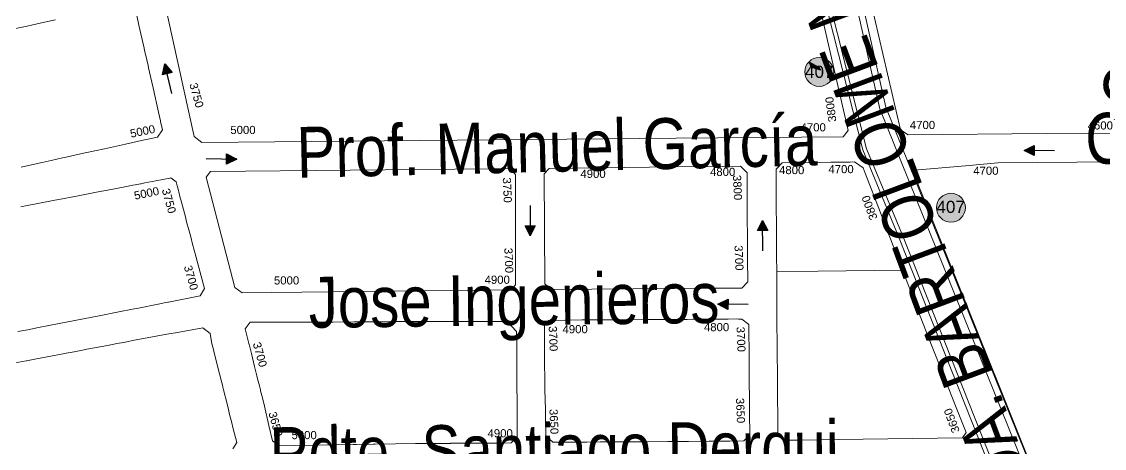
# Model space of a CAD drawing. Header units: millimetres. Extents: x 11558 to 23675, y 49449 to 61482.
# Drawn here: x 16092 to 16625, y 57521 to 57731 of the extents above; entities that cross this region are included whole.
import ezdxf

# ---------------------------------------------------------------- set-up
doc = ezdxf.new("R2010")
doc.units = ezdxf.units.MM
for name, color, linetype in [('0. plano base - nombres calles', 22, 'Continuous'), ('0. Plano Base - PLANO', 254, 'Continuous'), ('0. Plano base - sentido calles', 253, 'Continuous'), ('7. puesta en valor CC la lucila', 212, 'Continuous'), ('numeración', 7, 'Continuous')]:
    doc.layers.add(name, color=color, linetype=linetype)
for name, color, linetype, true_color in [('Linea 314 IDA', 7, 'Continuous', 0x141414), ('Linea 314 REGRESO', 7, 'Continuous', 0xe00000), ('Linea 407 IDA', 7, 'Continuous', 0xd10000), ('Linea 407 REGRESO', 7, 'Continuous', 0x0034d1)]:
    doc.layers.add(name, color=color, linetype=linetype, true_color=true_color)
doc.layers.get('7. puesta en valor CC la lucila').off()
doc.styles.get("Standard").update_dxf_attribs({"font": 'arial.ttf'})

# ---------------------------------------------------------------- blocks, each defined once
blk = doc.blocks.new('MANZANAS')
at = {"layer": '0. Plano Base - PLANO', "color": 0, "linetype": 'Continuous', "lineweight": 5}
for points in [[(5635295.37, 6179982.3), (5635235.18, 6179950.3), (5635230.77, 6179950.79), (5635150.99, 6180044.12), (5635151.35, 6180047.69), (5635159.22, 6180051.83), (5635179.49, 6180062.49), (5635225.87, 6180086.88), (5635237.01, 6180092.84), (5635267.5, 6180109.14), (5635283.47, 6180117.91), (5635284.46, 6180116.03), (5635300.04, 6180086.35), (5635320.35, 6180047.68), (5635340.1, 6180010.06), (5635341.75, 6180006.92), (5635326.11, 6179998.62)], [(5635134.71, 6179896.25), (5634928.47, 6179786.8), (5634923.76, 6179787.57), (5634847.56, 6179878.88), (5634847.99, 6179882.49), (5635016.34, 6179974.56), (5635025.12, 6179979.35), (5635033.89, 6179984.15), (5635123.82, 6180033.33), (5635128.1, 6180032.55), (5635208.04, 6179938.73), (5635207.27, 6179934.76)], [(5635185.26, 6179905.46), (5635186.51, 6179909.53), (5635202.6, 6179918.16), (5635207.59, 6179920.83), (5635216.03, 6179925.36), (5635217.88, 6179926.35), (5635223.09, 6179925.74), (5635225.16, 6179923.91), (5635240.47, 6179910.36), (5635245.39, 6179906.02), (5635251.07, 6179900.99), (5635262.72, 6179890.69), (5635263.38, 6179890.1), (5635226.73, 6179870.47), (5635208.79, 6179860.85), (5635205.26, 6179867.53), (5635201.77, 6179874.15), (5635198.4, 6179880.55), (5635193.56, 6179889.73), (5635192.41, 6179891.91), (5635189.56, 6179897.32), (5635186.79, 6179902.56)], [(5635168.01, 6179830.26), (5635114.13, 6179801.73), (5635110.26, 6179802.9), (5635085, 6179850.74), (5635085.95, 6179854.23), (5635140.5, 6179883.37), (5635169.13, 6179898.66), (5635173.47, 6179897.31), (5635178.66, 6179887.45), (5635193.33, 6179859.6), (5635198.49, 6179849.8), (5635197.24, 6179845.74), (5635191.56, 6179842.73), (5635190.39, 6179842.11), (5635184.07, 6179838.77)], [(5635208.79, 6179860.85), (5635226.73, 6179870.47), (5635263.38, 6179890.1), (5635269.46, 6179884.72), (5635275.65, 6179879.25), (5635281.63, 6179873.96), (5635293.79, 6179863.38), (5635306.25, 6179852.57), (5635318, 6179842.38), (5635328.03, 6179833.68), (5635327.61, 6179830.43), (5635273.71, 6179801.55), (5635265.38, 6179797.09), (5635256.65, 6179792.42), (5635250.38, 6179789.06), (5635246.18, 6179790.19), (5635233.56, 6179813.99), (5635219.46, 6179840.6), (5635215.78, 6179847.59), (5635212.35, 6179854.08)], [(5635096.48, 6179792.4), (5634980.1, 6179730.28), (5634975.77, 6179731.01), (5634938.16, 6179772.63), (5634938.85, 6179776.03), (5635060.15, 6179840.62), (5635068.08, 6179844.84), (5635068.76, 6179845.21), (5635072.73, 6179844.01), (5635097.37, 6179796.36), (5635097.67, 6179795.78), (5635096.55, 6179792.59)], [(5635154.84, 6179738.3), (5635149.68, 6179735.6), (5635145.22, 6179736.79), (5635140.04, 6179746.34), (5635139.93, 6179746.55), (5635138.56, 6179749.06), (5635137.22, 6179751.52), (5635133.84, 6179757.74), (5635132.36, 6179760.46), (5635127.62, 6179769.09), (5635125.29, 6179773.54), (5635122.89, 6179778.19), (5635119.53, 6179784.71), (5635120.35, 6179787.84), (5635122.25, 6179788.87), (5635123.44, 6179789.5), (5635127.35, 6179791.61), (5635127.49, 6179791.69), (5635134.71, 6179795.58), (5635135.01, 6179795.74), (5635136.25, 6179796.39), (5635145.11, 6179801.07), (5635154.06, 6179805.78), (5635162.99, 6179810.49), (5635171.87, 6179815.17), (5635180.57, 6179819.76), (5635182.93, 6179821.01), (5635189.28, 6179824.35), (5635193.02, 6179826.32), (5635198.39, 6179829.15), (5635202.08, 6179831.13), (5635202.85, 6179831.51), (5635204.23, 6179832.23), (5635204.37, 6179832.31), (5635208.59, 6179831.45), (5635209.81, 6179829.19), (5635210.25, 6179828.38), (5635211.92, 6179825.28), (5635213.32, 6179822.62), (5635216.58, 6179816.45), (5635217.93, 6179813.91), (5635219.26, 6179811.39), (5635221.36, 6179807.42), (5635226.03, 6179798.59), (5635228.94, 6179793.08), (5635234, 6179783.51), (5635232.88, 6179779.85), (5635232.76, 6179779.48), (5635226.76, 6179776.3), (5635223.74, 6179774.71), (5635219.64, 6179772.54), (5635217.81, 6179771.57), (5635208.72, 6179766.77), (5635199.81, 6179762.07), (5635191.07, 6179757.44), (5635188.44, 6179756.06), (5635182.47, 6179752.9), (5635173.35, 6179748.08), (5635170.24, 6179746.44), (5635164.45, 6179743.38), (5635155.59, 6179738.69)], [(5635037.53, 6179675.5), (5635031.05, 6179671.98), (5635027.01, 6179672.62), (5635021.92, 6179678.52), (5635015.5, 6179685.97), (5635012.75, 6179689.09), (5635010.39, 6179691.78), (5635010.09, 6179692.12), (5635008.76, 6179693.63), (5635006.38, 6179696.34), (5635005.35, 6179697.5), (5635002.29, 6179700.99), (5634997.95, 6179705.92), (5634995.67, 6179708.5), (5634994.6, 6179709.72), (5634989.63, 6179715.38), (5634990.24, 6179719.24), (5634999.22, 6179723.92), (5635002.49, 6179725.62), (5635005.96, 6179727.43), (5635014.93, 6179732.2), (5635017.96, 6179733.67), (5635026.58, 6179738.2), (5635035.55, 6179742.96), (5635044.67, 6179747.78), (5635053.29, 6179752.35), (5635061.99, 6179756.96), (5635070.74, 6179761.54), (5635076.47, 6179764.53), (5635079.61, 6179766.16), (5635084.78, 6179768.86), (5635088.48, 6179770.79), (5635090.32, 6179771.75), (5635093.26, 6179773.28), (5635097.34, 6179775.41), (5635101.11, 6179777.37), (5635102.28, 6179777.98), (5635108.75, 6179775.79), (5635109.32, 6179774.71), (5635112.14, 6179769.36), (5635115.66, 6179762.71), (5635118.42, 6179757.46), (5635120.32, 6179753.86), (5635121.01, 6179752.56), (5635125.04, 6179744.91), (5635132.88, 6179730.07), (5635131.64, 6179725.88), (5635125.46, 6179722.61), (5635125.36, 6179722.56), (5635124.05, 6179721.87), (5635122.52, 6179721.06), (5635120.64, 6179720.07), (5635116.6, 6179717.93), (5635114.77, 6179716.97), (5635107.85, 6179713.31), (5635105.44, 6179712.04), (5635105.21, 6179711.91), (5635098.85, 6179708.56), (5635089.95, 6179703.85), (5635081.37, 6179699.32), (5635072.44, 6179694.48), (5635071.7, 6179694.07), (5635064.46, 6179690.14), (5635063.74, 6179689.75), (5635062.93, 6179689.31), (5635055.64, 6179685.35), (5635054.84, 6179684.91), (5635051.92, 6179683.33), (5635046.38, 6179680.31)]]:
    blk.add_lwpolyline(points, close=True, dxfattribs=at)
for points in [[(5635435.34, 6179808.27), (5635412.67, 6179796.72), (5635406.27, 6179797.59), (5635403.84, 6179799.68), (5635400.47, 6179802.57), (5635332.45, 6179860.91), (5635245.11, 6179935.79), (5635246.06, 6179936.37), (5635267.33, 6179949.92), (5635280.68, 6179958.42), (5635332.17, 6179985.76)], [(5634821.29, 6179794.17), (5634825.79, 6179797.94), (5634829.14, 6179800.76), (5634832.52, 6179803.59), (5634836.7, 6179807.1)], [(5634871.21, 6179827.44), (5634874.41, 6179823.66), (5634881.84, 6179814.85), (5634882.6, 6179813.94), (5634883.79, 6179812.54), (5634887.5, 6179808.14), (5634888.27, 6179807.23), (5634891.12, 6179803.86), (5634894.79, 6179799.5), (5634897.27, 6179796.56), (5634900.73, 6179792.47), (5634902.72, 6179790.11), (5634905.5, 6179786.81), (5634905.66, 6179786.63), (5634908.44, 6179783.33), (5634907.9, 6179779.1), (5634904.81, 6179776.52), (5634903.66, 6179775.57), (5634902.84, 6179774.89), (5634895.48, 6179768.75), (5634887.39, 6179762.01), (5634879.83, 6179755.71), (5634876.95, 6179753.3), (5634872.04, 6179749.21), (5634871.03, 6179748.37), (5634866.64, 6179744.7), (5634864.31, 6179742.76), (5634863.18, 6179741.82), (5634856.74, 6179736.45), (5634855.03, 6179735.02)], [(5634864, 6179717.68), (5634866.4, 6179719.58), (5634869.98, 6179722.4), (5634877.37, 6179728.24), (5634878.85, 6179729.41), (5634885.84, 6179734.93), (5634893.65, 6179741.1), (5634901.58, 6179747.36), (5634906.12, 6179750.94), (5634907.97, 6179752.4), (5634908.97, 6179753.2), (5634910.98, 6179754.78), (5634911.29, 6179755.03), (5634912.7, 6179756.14), (5634917.07, 6179759.6), (5634922.56, 6179763.93), (5634922.94, 6179764.23), (5634926.1, 6179763.78), (5634927.48, 6179762.26), (5634927.78, 6179761.93), (5634929.04, 6179760.55), (5634929.5, 6179760.04), (5634931.14, 6179758.24), (5634933.04, 6179756.14), (5634935.61, 6179753.32), (5634938.15, 6179750.53), (5634939.79, 6179748.72), (5634942.51, 6179745.72), (5634944.98, 6179743.01), (5634947.47, 6179740.27), (5634951.52, 6179735.81), (5634958.37, 6179728.28), (5634962.66, 6179723.57), (5634962.47, 6179719.43), (5634950.04, 6179709.52), (5634949.82, 6179709.34), (5634949.04, 6179708.72), (5634946.08, 6179706.36), (5634938.27, 6179700.14), (5634935.92, 6179698.26), (5634930.63, 6179694.06), (5634922.81, 6179687.83), (5634907.18, 6179675.38), (5634899.05, 6179668.9), (5634894.84, 6179665.55), (5634891.01, 6179662.5)], [(5634895.47, 6179647.18), (5634901.14, 6179651.6), (5634901.33, 6179651.75), (5634904.58, 6179654.28), (5634904.63, 6179654.32), (5634909.42, 6179658.07), (5634916.39, 6179663.56), (5634916.99, 6179664.04), (5634920.1, 6179666.48), (5634924.06, 6179669.6), (5634925.09, 6179670.42), (5634933.24, 6179676.84), (5634935.21, 6179678.38), (5634936.88, 6179679.7), (5634938.69, 6179681.13), (5634940.88, 6179682.86), (5634943.02, 6179684.54), (5634946.67, 6179687.42), (5634948.86, 6179689.14), (5634956.67, 6179695.14), (5634960.92, 6179698.4), (5634967.3, 6179703.28), (5634970.86, 6179706.02), (5634975.34, 6179705.22), (5634978.49, 6179701.25), (5634979.94, 6179699.61), (5634982.04, 6179697.25), (5634984.09, 6179694.93), (5634986.46, 6179692.25), (5634992.9, 6179684.97), (5634993.04, 6179684.82), (5634993.93, 6179683.81), (5634998.65, 6179678.49), (5635000.6, 6179676.28), (5635002.22, 6179674.46), (5635004.56, 6179671.81), (5635007.13, 6179668.91), (5635011.67, 6179663.78), (5635011.48, 6179660.09)]]:
    blk.add_lwpolyline(points, dxfattribs=at)
blk = doc.blocks.new('407 ida')
at = {"layer": 'Linea 407 IDA', "lineweight": 211, "true_color": 0xededed}
h = blk.add_hatch(color=7, dxfattribs=at)
h.dxf.hatch_style = 1
edge = h.paths.add_edge_path()
edge.add_arc((0, 0), 7.11, 0, 360)
at = {"layer": 'Linea 407 IDA', "lineweight": 9}
blk.add_circle((0, 0), 7.11, dxfattribs=at)
at = {"layer": 'Linea 407 IDA', "lineweight": 15, "insert": (-7.14, 3.41), "char_height": 6, "attachment_point": 1}
blk.add_mtext_dynamic_manual_height_columns('407', width=16.4579, gutter_width=12.5, heights=[0], dxfattribs=at)
blk = doc.blocks.new('407 vuelta')
at = {"layer": 'Linea 407 REGRESO', "lineweight": 211, "true_color": 0xededed}
h = blk.add_hatch(color=7, dxfattribs=at)
h.dxf.hatch_style = 1
edge = h.paths.add_edge_path()
edge.add_arc((0, 0), 7.11, 0, 360)
at = {"layer": 'Linea 407 REGRESO', "lineweight": 15}
blk.add_circle((0, 0), 7.11, dxfattribs=at)
at = {"layer": 'Linea 407 REGRESO', "lineweight": 15, "insert": (-6.97, 3.06), "char_height": 6, "attachment_point": 1}
blk.add_mtext_dynamic_manual_height_columns('407', width=16.4579, gutter_width=12.5, heights=[0], dxfattribs=at)

msp = doc.modelspace()

# ---------------------------------------------------------------- hatches: boundary and pattern name
at = {"layer": '0. Plano base - sentido calles', "linetype": 'Continuous', "lineweight": 25, "ltscale": 2, "true_color": 0x1a1a1a}
h = msp.add_hatch(color=250, dxfattribs=at)
h.dxf.hatch_style = 1
h.paths.add_polyline_path([(16162.95, 57710.45), (16161.67, 57705.01), (16164.1, 57705.59)])
h.paths.add_polyline_path([(16162.95, 57710.45), (16164.1, 57705.59), (16166.54, 57706.17)])
h = msp.add_hatch(color=250, dxfattribs=at)
h.dxf.hatch_style = 1
h.paths.add_polyline_path([(16198.28, 57663.64), (16193.31, 57666.2), (16193.28, 57663.7)])
h.paths.add_polyline_path([(16198.28, 57663.64), (16193.28, 57663.7), (16193.24, 57661.2)])
h = msp.add_hatch(color=250, dxfattribs=at)
h.dxf.hatch_style = 1
h.paths.add_polyline_path([(16585.8, 57667.87), (16590.78, 57665.32), (16590.8, 57667.82)])
h.paths.add_polyline_path([(16585.8, 57667.87), (16590.8, 57667.82), (16590.82, 57670.32)])
h = msp.add_hatch(color=250, dxfattribs=at)
h.dxf.hatch_style = 1
h.paths.add_polyline_path([(16342.79, 57625.83), (16345.24, 57630.86), (16342.74, 57630.83)])
h.paths.add_polyline_path([(16342.79, 57625.83), (16342.74, 57630.83), (16340.24, 57630.8)])
h = msp.add_hatch(color=250, dxfattribs=at)
h.dxf.hatch_style = 1
h.paths.add_polyline_path([(16457.12, 57633.47), (16454.68, 57628.44), (16457.18, 57628.47)])
h.paths.add_polyline_path([(16457.12, 57633.47), (16457.18, 57628.47), (16459.68, 57628.5)])
h = msp.add_hatch(color=250, dxfattribs=at)
h.dxf.hatch_style = 1
h.paths.add_polyline_path([(16435.07, 57592.28), (16440.04, 57589.72), (16440.07, 57592.22)])
h.paths.add_polyline_path([(16435.07, 57592.28), (16440.07, 57592.22), (16440.11, 57594.72)])

# ---------------------------------------------------------------- linework, layer by layer
at = {"layer": '0. Plano base - sentido calles', "color": 250, "linetype": 'Continuous', "lineweight": 25, "ltscale": 2, "true_color": 0x1a1a1a}
for points in [[(16166.42, 57695.86), (16162.95, 57710.45), (16166.54, 57706.17), (16161.67, 57705.01), (16162.95, 57710.45)], [(16183.28, 57663.83), (16198.28, 57663.64), (16193.24, 57661.2), (16193.31, 57666.2), (16198.28, 57663.64)], [(16600.8, 57667.73), (16585.8, 57667.87), (16590.82, 57670.32), (16590.78, 57665.32), (16585.8, 57667.87)], [(16342.63, 57640.83), (16342.79, 57625.83), (16340.24, 57630.8), (16345.24, 57630.86), (16342.79, 57625.83)], [(16457.29, 57618.47), (16457.12, 57633.47), (16459.68, 57628.5), (16454.68, 57628.44), (16457.12, 57633.47)], [(16450.07, 57592.09), (16435.07, 57592.28), (16440.11, 57594.72), (16440.04, 57589.72), (16435.07, 57592.28)]]:
    msp.add_lwpolyline(points, dxfattribs=at)
at = {"layer": 'Linea 314 IDA', "lineweight": 15}
msp.add_lwpolyline([(16636.62, 57213.81), (16606.32, 57461.78), (16514.87, 57688.25), (16453.7, 57959.36), (16432.84, 58122.88), (16432.84, 58279.2)], dxfattribs=at)
at = {"layer": 'Linea 314 REGRESO', "lineweight": 15}
msp.add_lwpolyline([(16411.67, 58277.38), (16417.56, 58118.7), (16453.71, 57898.05), (16473.2, 57821.07), (16489.21, 57744.25), (16508.3, 57668.73), (16525.92, 57626.27), (16591.32, 57461.35), (16600.43, 57400.82), (16619.06, 57261.55), (16636.08, 57128.71), (16654.58, 56987.83), (16680.86, 56790.35), (16702.98, 56600.41), (16727.15, 56398.13), (16742.82, 56281.3)], dxfattribs=at)
at = {"layer": 'Linea 407 IDA', "lineweight": 15}
msp.add_lwpolyline([(16168.16, 56253.78), (16174.64, 56101.4), (16767.8, 56124.41), (16765.32, 56163.84), (16757.12, 56295.01), (16745.87, 56385.37), (16733.59, 56482.56), (16686.91, 56845.88), (16639.59, 57214.19), (16609.25, 57462.54), (16517.75, 57689.14), (16456.66, 57959.88), (16435.84, 58123.07), (16435.84, 58279.2)], dxfattribs=at)
at = {"layer": 'Linea 407 REGRESO', "lineweight": 15}
msp.add_lwpolyline([(16409.67, 58277.31), (16415.57, 58118.5), (16451.75, 57897.64), (16471.25, 57820.62), (16487.26, 57743.8), (16506.4, 57668.1), (16524.07, 57625.51), (16589.38, 57460.82), (16598.45, 57400.54), (16617.07, 57261.29), (16634.1, 57128.45), (16652.59, 56987.57), (16678.88, 56790.1), (16700.99, 56600.18), (16725.16, 56397.88), (16740.55, 56283.19), (16709.65, 56281.68), (16669.44, 56279.56), (16368.38, 56264.82), (16168.15, 56253.79)], dxfattribs=at)

# ---------------------------------------------------------------- block references
at = {"layer": '0. Plano Base - PLANO', "color": 28, "lineweight": 5, "true_color": 0x0d0d0d, "rotation": 332.5463477508169}
msp.add_blockref('MANZANAS', (-7833237.48, -2828296.13), dxfattribs=at)
at = {"layer": '7. puesta en valor CC la lucila', "color": 250, "lineweight": 30, "rotation": 332.5463477508169}
msp.add_blockref('MANZANAS', (-7833237.48, -2828296.13), dxfattribs=at)
at = {"layer": 'Linea 407 IDA', "lineweight": 15}
for name, p in [('407 vuelta', (16484.99, 57706.49)), ('407 ida', (16549.83, 57639.72))]:
    msp.add_blockref(name, p, dxfattribs=at)

# ---------------------------------------------------------------- texts
at = {"layer": '0. plano base - nombres calles', "color": 250, "lineweight": 15, "true_color": 0x1a1a1a, "char_height": 25, "attachment_point": 1}
for s, width, insert, rotation in [('{\\fArial Narrow|b0|i0|c0|p34;AVDA. BARTOLOMÉ MITRE}', 424.3253, (16580.1, 57460.86), 110.4469), ('{\\fArial Narrow|b0|i0|c0|p34;Carregal}', 329.255, (16624.93, 57689.37), 89.1125), ('\\pt77;{\\fArial Narrow|b0|i0|c0|p34;Cap. Justo Germán de Bermúdez}', 456.5349, (16615.78, 57686.24), 0.7004), ('\\pt77;{\\fArial Narrow|b0|i0|c0|p34;Prof. Manuel García}', 329.255, (16227.45, 57679.35), 1.3844), ('\\pt275;{\\fArial Narrow|b0|i0|c0|p34;Jose Ingenieros}', 329.255, (16233.54, 57605.64), 0.7004), ('\\pt275;{\\fArial Narrow|b0|i0|c0|p34;Pdte. Santiago Derqui}', 329.255, (16214.3, 57531.74), 0.7004)]:
    msp.add_mtext_dynamic_manual_height_columns(s, width=width, gutter_width=12.5, heights=[0], dxfattribs=dict(at, insert=insert, rotation=rotation))
at = {"layer": 'numeración', "color": 251, "true_color": 0x606162, "char_height": 4, "attachment_point": 1}
for s, insert, rotation in [('\\pt12;3750', (16178.78, 57701.52), 285.598), ('3800', (16489.5, 57681.64), 97.5441), ('5000', (16145.44, 57678.01), 11.7722), ('\\pt12;3800', (16446.52, 57655.89), 272.4527), ('5000', (16147.39, 57647.52), 11.7722), ('\\pt12;3750', (16333.22, 57654.66), 272.4527), ('\\pt12;3750', (16165.22, 57649.57), 285.598), ('3800', (16510.02, 57633.16), 110.2731), ('\\pt12;3700', (16333.96, 57620.11), 272.4527), ('\\pt12;3700', (16447.26, 57621.34), 272.4527), ('\\pt12;3700', (16176.06, 57611.83), 285.598), ('\\pt12;3700', (16355.81, 57581.62), 272.4527), ('\\pt12;3700', (16448.25, 57581.31), 272.4527), ('\\pt12;3700', (16209.99, 57574.02), 285.598), ('\\pt12;3650', (16447.98, 57546.27), 272.4527), ('\\pt12;3650', (16217.7, 57539.83), 285.598), ('\\pt12;3650', (16356.18, 57540.85), 272.4527), ('3650', (16550.49, 57528.48), 110.2731)]:
    msp.add_mtext_dynamic_manual_height_columns(s, width=16.0314, gutter_width=12.5, heights=[0], dxfattribs=dict(at, insert=insert, rotation=rotation))
for s, insert in [('4700', (16529.6, 57682.4)), ('4600', (16617.13, 57682.16)), ('5000', (16195.14, 57679.95)), ('4700', (16475.82, 57681.26)), ('4800', (16465.22, 57660.22)), ('4700', (16489.51, 57660.69)), ('4900', (16367.44, 57658.37)), ('4800', (16431.24, 57659.35)), ('4700', (16560.8, 57659.91)), ('5000', (16216.61, 57605.98)), ('4900', (16320.29, 57606.32)), ('4900', (16358.64, 57582)), ('4800', (16428.25, 57583)), ('5000', (16225.23, 57529.92)), ('4900', (16321.73, 57530.83))]:
    msp.add_mtext_dynamic_manual_height_columns(s, width=16.0314, gutter_width=12.5, heights=[0], dxfattribs=dict(at, insert=insert))

doc.saveas('drawing.dxf')
